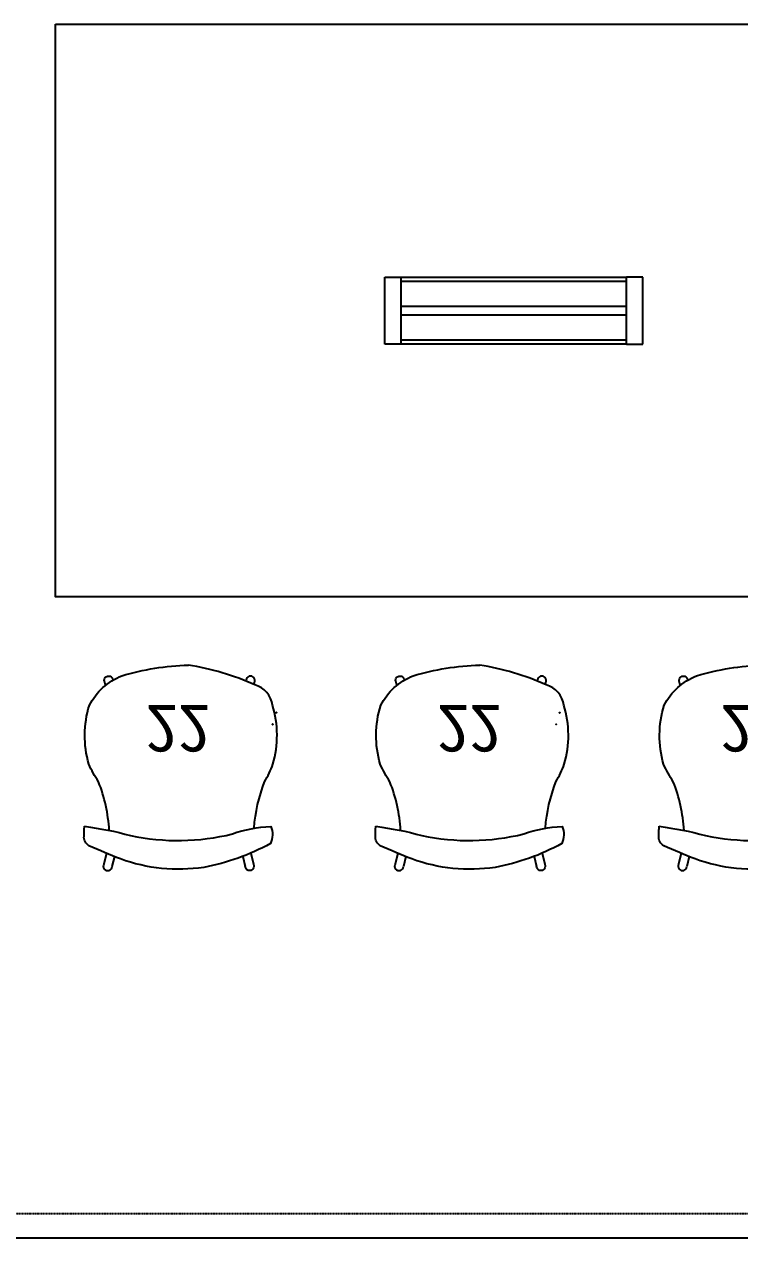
# Model space of a CAD drawing. Header units: millimetres. Extents: x 10479 to 135323, y 879012 to 965592.
# Drawn here: x 39923 to 41421, y 928254 to 930796 of the extents above; entities that cross this region are included whole.
import ezdxf
from ezdxf.enums import TextEntityAlignment as Align

# ---------------------------------------------------------------- set-up
doc = ezdxf.new("R2010")
doc.units = ezdxf.units.MM
doc.linetypes.add('HID', pattern=[2.3, 1.5, -0.8])
for name, color, linetype in [('$CHAR', 3, 'Continuous'), ('72_VITRA_STANDARD_D2_CH_SEAT', 18, 'Continuous'), ('D2SNAP', 1, 'Continuous'), ('비브랜드', 30, 'Continuous'), ('퍼시스', 210, 'Continuous')]:
    doc.layers.add(name, color=color, linetype=linetype)
doc.styles.add('돋움', font='')
doc.styles.get('돋움').set_extended_font_data('Dotum')

# ---------------------------------------------------------------- blocks, each defined once
blk = doc.blocks.new('테이블_회의테이블_퍼시스주문품_3200X1200')
at = {"layer": '퍼시스'}
for p, q in [((690, -670), (690, -530)), ((690, -530), (724, -530)), ((724, -670), (724, -530)), ((724, -530), (1196, -530)), ((1196, -670), (1196, -530)), ((1230, -530), (1196, -530)), ((1230, -670), (1230, -530)), ((1196, -539), (724, -539)), ((724, -590.5), (1196, -590.5)), ((1196, -609.5), (724, -609.5)), ((724, -661), (1196, -661)), ((724, -670), (690, -670)), ((1196, -670), (724, -670)), ((1196, -670), (1230, -670))]:
    blk.add_line(p, q, dxfattribs=at)
blk.add_lwpolyline([(0, 0), (3200, 0), (3200, -1200), (0, -1200)], close=True, dxfattribs=at)
blk = doc.blocks.new('72VIVS2D_44023000_000005')
at = {"layer": '72_VITRA_STANDARD_D2_CH_SEAT'}
for points in [[(0, 0.3), (0, 0.3), (0, 0.3), (0, 0.3), (0, 0.3), (0, 0.3), (0, 0.3), (0, 0.3), (0, 0.3), (0, 0.3), (0, 0.3), (0, 0.3), (0, -0.1), (0, -0.1), (0, -0.1), (0, -0.2), (0, -0.2), (0, -0.2), (0, -0.2), (0, -0.2), (0, -0.2), (0, -0.2), (0, -0.3), (0, -0.3), (0.1, -0.3), (0.1, -0.3), (0.1, -0.3), (0.1, -0.3), (0.1, -0.3), (0.1, -0.3), (0.1, -0.3), (0.1, -0.3), (0.1, -0.3), (0.1, -0.3), (0.1, -0.3), (0.1, -0.3), (0.1, -0.3), (0.1, -0.3), (0.1, -0.2), (0.1, -0.2), (0.1, -0.2), (0.1, -0.2), (0.1, -0.2), (0.3, -0.2), (0.3, -0.2), (0.4, -0.2), (0.4, -0.2), (0.4, -0.2), (0.4, -0.2), (0.4, -0.2), (0.4, -0.3), (0.4, -0.3), (0.4, -0.3), (0.4, -0.3), (0.4, -0.3), (0.4, -0.3), (0.4, -0.3), (0.4, -0.3), (0.4, -0.3), (0.5, -0.3), (0.5, -0.3), (0.5, -0.3), (0.5, -0.3), (0.5, -0.3), (0.5, -0.3), (0.5, -0.3), (0.5, -0.2), (0.5, -0.2), (0.5, -0.2), (0.5, -0.2), (0.5, -0.2), (0.5, -0.2), (0.5, -0.1), (0.5, -0.1), (0.5, -0.1), (0.5, -0.1), (0.5, 0.3), (0.5, 0.3), (0.5, 0.3), (0.5, 0.3), (0.5, 0.3), (0.5, 0.3), (0.5, 0.3), (0.5, 0.3), (0.5, 0.3), (0.5, 0.3), (0.5, 0.3), (0.5, 0.3), (0.5, 0.3), (0.5, 0.3), (0.5, 0.3), (0.5, 0.3), (0.5, 0.3), (0.5, 0.3), (0.5, 0.3), (0.5, 0.3), (0.5, 0.3), (0.5, 0.2), (0.5, 0.2), (0.5, 0.2), (0.5, 0.2), (0.5, 0.2), (0.4, 0.2), (0.4, 0.2), (0.4, 0.2), (0.4, 0.2), (0.3, 0.2), (0.3, 0.2), (0.3, 0.3), (0.3, 0.3), (0.2, 0.2), (0.2, 0.2), (0.1, 0.2), (0.1, 0.2), (0.1, 0.2), (0.1, 0.2), (0.1, 0.2), (0.1, 0.2), (0.1, 0.2), (0.1, 0.2), (0.1, 0.2), (0, 0.3), (0, 0.3), (0, 0.3), (0, 0.3), (0, 0.3), (0, 0.3), (0, 0.3), (0, 0.3), (0, 0.3)], [(0, -0.1), (0, -0.1), (0, -0.1), (0, 0.2), (0.1, 0.2), (0.1, -0.2), (0.1, -0.2), (0.1, -0.2), (0.1, -0.2), (0.1, -0.2), (0, -0.2), (0, -0.2), (0, -0.2), (0, -0.2), (0, -0.1)], [(0, 0.2), (0, 0.2), (0, 0.2), (0, 0.2), (0, 0.2), (0, 0.2), (0, 0.2)], [(0.5, 0.2), (0.4, 0.2), (0.4, 0.2), (0.4, 0.2), (0.3, 0.2), (0.3, 0.2), (0.3, 0.2), (0.3, 0.2), (0.2, 0.2), (0.2, 0.2), (0.1, 0.2), (0.1, 0.2), (0.1, 0.2), (0.1, 0.2)], [(0.1, 0.2), (0.1, 0.2), (0.1, 0.2), (0.1, 0.2), (0.1, 0.2), (0.1, 0.2), (0.1, 0.2), (0.1, 0.2), (0.1, 0.2), (0.1, 0.2), (0.1, 0.2), (0.1, 0.2), (0.1, 0.2)], [(0.4, 0.2), (0.4, 0.2), (0.4, 0.2), (0.4, 0.2), (0.4, 0.2), (0.4, 0.2), (0.4, 0.2), (0.4, 0.2), (0.4, 0.2), (0.4, 0.2), (0.4, 0.2), (0.4, 0.2), (0.4, 0.2)], [(0.5, -0.1), (0.5, -0.1), (0.5, -0.2), (0.5, -0.2), (0.5, -0.2), (0.5, -0.2), (0.5, -0.2), (0.4, -0.2), (0.4, -0.2), (0.5, -0.2), (0.5, -0.2), (0.5, 0.2), (0.5, 0.2), (0.5, 0.2), (0.5, -0.1)], [(0.5, 0.2), (0.5, 0.2), (0.5, 0.2), (0.5, 0.2), (0.5, 0.2), (0.5, 0.2), (0.5, 0.2), (0.5, 0.2)]]:
    blk.add_lwpolyline(points, dxfattribs=at)
at = {"layer": 'D2SNAP'}
for points in [[(0.3, 0), (0.3, 0), (0.3, 0), (0.3, 0), (0.3, 0), (0.3, 0), (0.3, 0), (0.3, 0), (0.3, 0), (0.3, 0), (0.3, 0), (0.2, 0), (0.2, 0), (0.2, 0), (0.2, 0), (0.2, 0), (0.2, 0), (0.2, 0), (0.2, 0), (0.2, 0), (0.2, 0), (0.2, 0), (0.3, 0), (0.3, 0), (0.3, 0), (0.3, 0), (0.3, 0), (0.3, 0), (0.3, 0), (0.3, 0), (0.3, 0), (0.3, 0), (0.3, 0)], [(0.2, 0), (0.3, 0)], [(0.2, 0), (0.3, 0)]]:
    blk.add_lwpolyline(points, dxfattribs=at)
blk = doc.blocks.new('의자_회의용의자_사제_기타인테리어의자')
at = {"layer": '비브랜드'}
for p, q in [((262.2, 444.2), (256.6, 466.8)), ((278.9, 451), (273.7, 471.8)), ((547.4, 451), (552.6, 471.8)), ((564.1, 444.2), (569.7, 466.8)), ((260.2, 92.2), (258.7, 86.4)), ((275.8, 81.4), (275.8, 81.3)), ((554.2, 83.2), (554.7, 81.3)), ((570.8, 90.3), (571.8, 86.4))]:
    blk.add_line(p, q, dxfattribs=at)
blk.add_lwpolyline([(216.2, 387.5, 0.032414), (312.7, 406.8, -0.114227), (525.7, 403.5, 0.075794), (606, 387.7, 0.220067), (605.3, 423.8, 0.080313), (466, 473.6, 0.126188), (291.3, 455.9, 0.013435), (225.5, 428.3, 0.306418), (215.2, 407.9, 0.010489), (215.7, 391.9, 0.038147)], format="xyb", close=True, dxfattribs=at)
for points in [[(267.9, 396.2, -0.078517), (245.5, 294.2, 0.039906), (225.2, 257.5, 0.145585), (226.3, 134, 0.182904), (294.4, 72.3, 0.069317), (433.6, 50)], [(571.2, 391.4, 0.074888), (593.3, 294.2, -0.041132), (610.8, 257.5, -0.145585), (609.8, 134, -0.297132), (572.8, 91.2, -0.067318), (433.6, 50)]]:
    blk.add_lwpolyline(points, format="xyb", dxfattribs=at)
at = {"layer": '비브랜드', "extrusion": (0, 0, -1)}
for centre, start_param, end_param in [((264.6, 471.3), 3.41366, 7.009743), ((563.8, 81.9), 0.272067, 3.868151)]:
    blk.add_ellipse(centre, major_axis=(6.48, 6.48), ratio=1, start_param=start_param, end_param=end_param, dxfattribs=at)
at = {"layer": '비브랜드'}
for centre, start_param, end_param in [((561.7, 471.3), 0.272067, 3.868151), ((266.7, 81.9), 3.41366, 7.009743)]:
    blk.add_ellipse(centre, major_axis=(6.48, -6.48), ratio=1, start_param=start_param, end_param=end_param, dxfattribs=at)
for p in [(0, 174.1), (7.3, 149.6)]:
    blk.add_blockref('72VIVS2D_44023000_000005', p, dxfattribs=at)
blk.add_text('22', height=100).set_placement((343.9, 133.4))
blk = doc.blocks.new('14F')
at = {"color": 8, "linetype": 'HID', "ltscale": 0.1}
blk.add_line((-155268.1, 755143.9), (-161518.1, 755143.9), dxfattribs=at)
at = {"color": 8}
blk.add_line((-161518.1, 755093.9), (-155218.1, 755093.9), dxfattribs=at)
at = {"color": 8, "linetype": 'ByBlock', "ltscale": 0.1, "style": '돋움'}
for tag, p in [('HRD기획팀', (-160031.5, 780698.2, 0)), ('인재전략팀', (-162408.7, 780698.2, 0)), ('기업문화팀', (-157519.3, 780698.2, 0)), ('뷰티교육팀', (-152663.4, 780698.2, 0)), ('자산관리팀', (-147978.3, 780698.2, 0)), ('그룹HR팀', (-166987.1, 780698.2, 0)), ('법무팀', (-145354.1, 780698.2, 0)), ('특허팀', (-142261.1, 780698.2, 0)), ('상표팀', (-139438.1, 780698.2, 0))]:
    blk.add_attdef(tag, text='', height=356.2, rotation=90, dxfattribs=at).set_placement(p, align=Align.MIDDLE_CENTER)
at = {"color": 8, "style": '돋움'}
blk.add_attdef('1', text='', height=420, rotation=180, dxfattribs=at).set_placement((-143911.2, 758189), align=Align.MIDDLE)

msp = doc.modelspace()

# ---------------------------------------------------------------- block references
at = {"layer": '$CHAR', "color": 1}
msp.add_blockref('14F', (200000, 173159.8), dxfattribs=at)
at = {"layer": '비브랜드', "xscale": -1, "rotation": 180}
for p in [(39832.9, 929503.3), (40443, 929503.3), (41036.5, 929503.3)]:
    msp.add_blockref('의자_회의용의자_사제_기타인테리어의자', p, dxfattribs=at)
at = {"layer": '퍼시스'}
msp.add_blockref('테이블_회의테이블_퍼시스주문품_3200X1200', (39988.1, 930796.2), dxfattribs=at)

doc.saveas('drawing.dxf')
